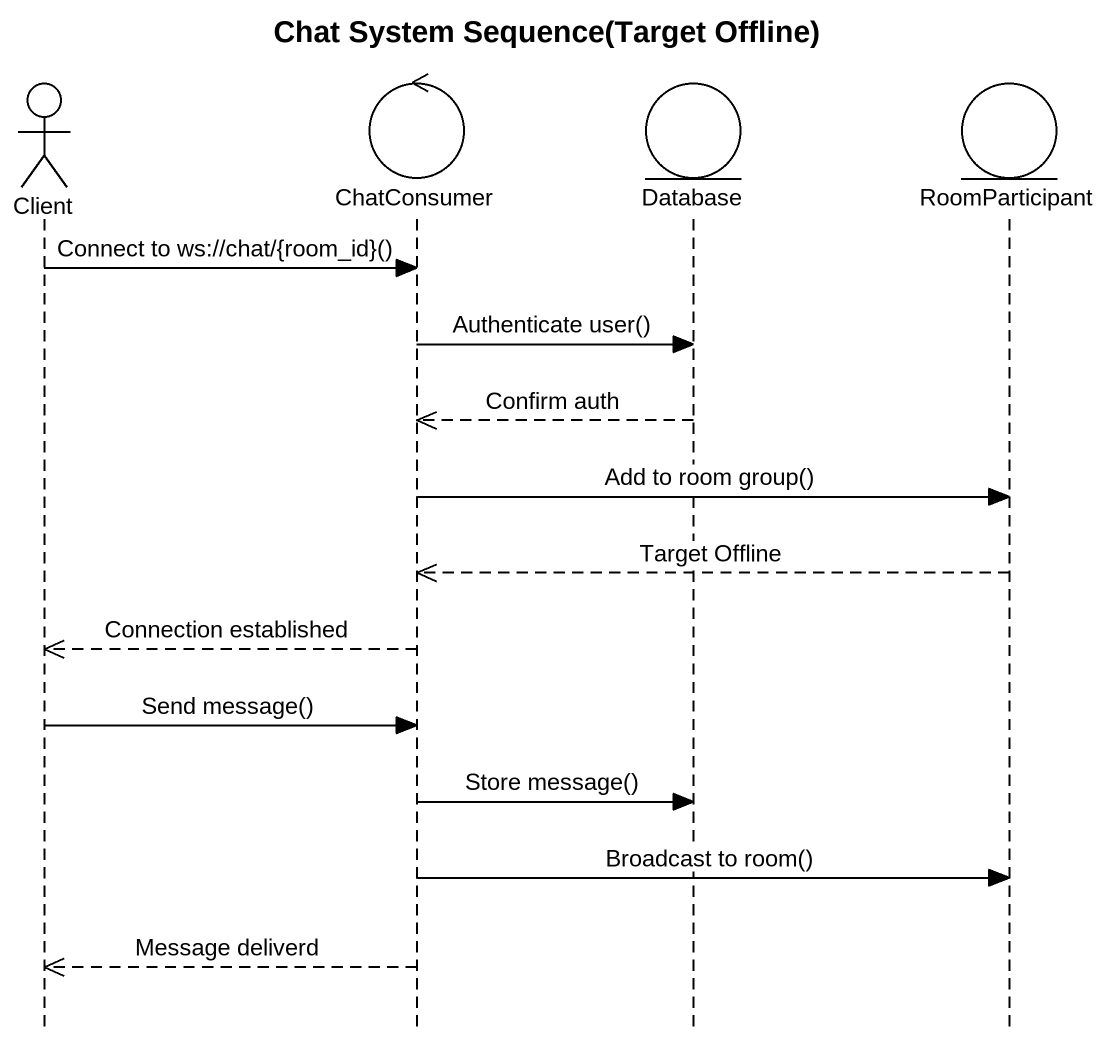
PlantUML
@startuml
title Chat System Sequence(Target Offline)
hide footbox
actor Client
control ChatConsumer
entity "Database" as Database_
entity RoomParticipant

Client -> ChatConsumer : Connect to ws://chat/{room_id}()
ChatConsumer -> Database_ : Authenticate user()
Database_ -->> ChatConsumer : Confirm auth
ChatConsumer -> RoomParticipant : Add to room group()
RoomParticipant -->> ChatConsumer : Target Offline
ChatConsumer -->> Client : Connection established
Client -> ChatConsumer : Send message()
ChatConsumer -> Database_ : Store message()
ChatConsumer -> RoomParticipant : Broadcast to room()
ChatConsumer -->> Client : Message deliverd
@enduml
